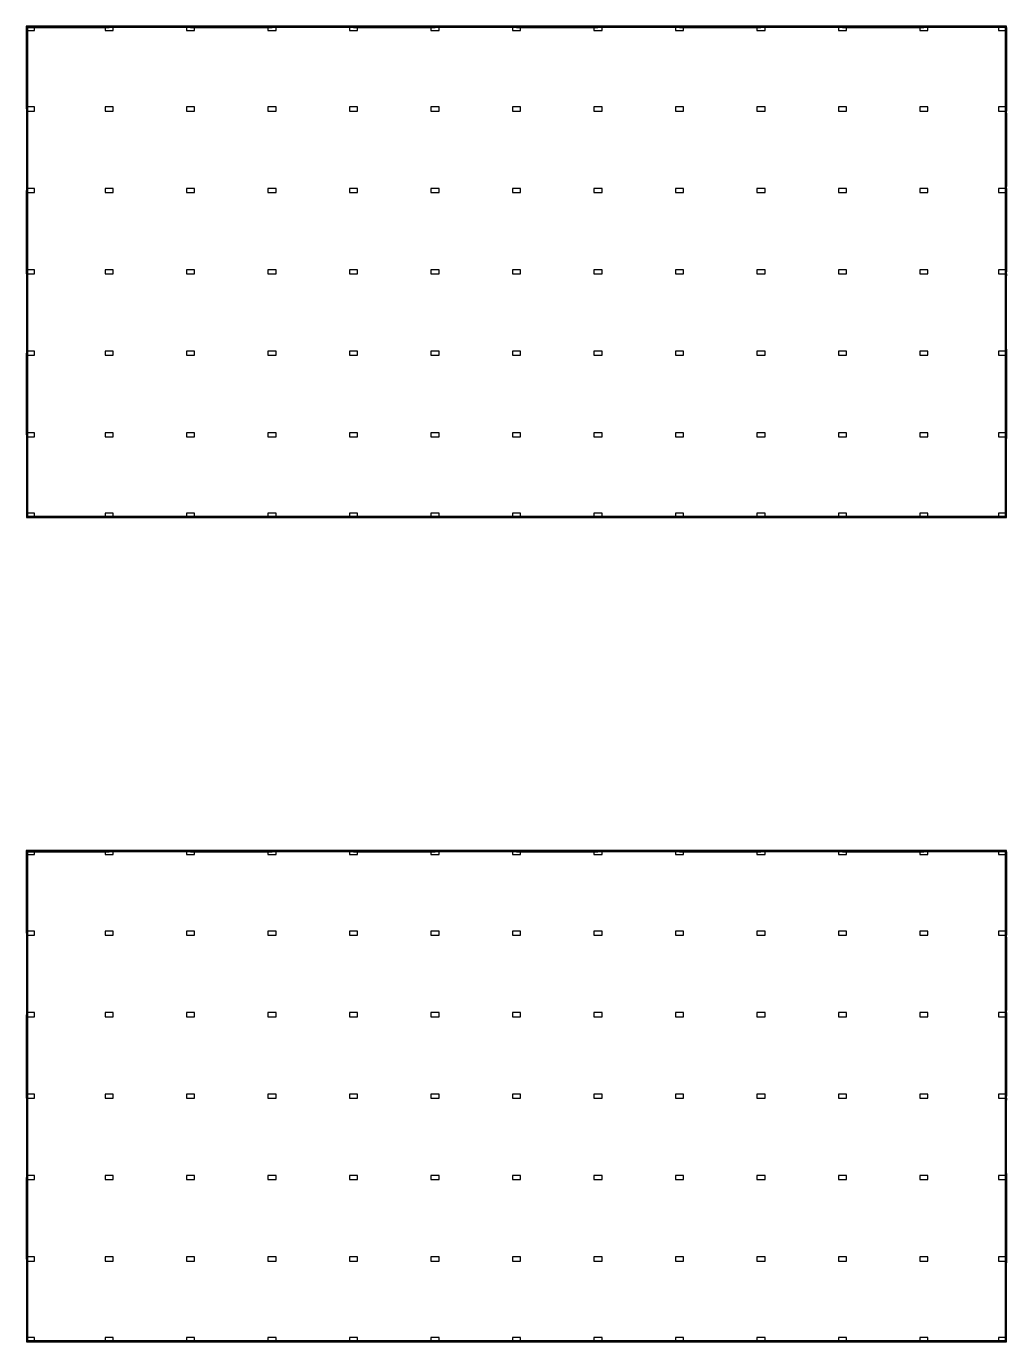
# Model space of a CAD drawing. Header units: millimetres. Extents: x 1752 to 3505, y 761 to 2021.
# Drawn here: x 1751.8 to 1872.1, y 1242.9 to 1404.4 of the extents above; entities that cross this region are included whole.
import ezdxf

# ---------------------------------------------------------------- set-up
doc = ezdxf.new("R2010")
doc.units = ezdxf.units.MM

msp = doc.modelspace()

# ---------------------------------------------------------------- linework, layer by layer
for p, q in [((1752.8, 1404.43), (1751.8, 1404.43)), ((1751.8, 1404.43), (1751.8, 1403.93)), ((1751.8, 1403.93), (1752.8, 1403.93)), ((1872.11, 1404.43), (1751.81, 1404.43)), ((1751.81, 1404.43), (1751.81, 1344.13)), ((1751.81, 1394.28), (1751.81, 1404.28)), ((1751.81, 1404.28), (1751.96, 1404.28)), ((1751.96, 1403.73), (1751.81, 1403.73)), ((1751.81, 1403.73), (1751.88, 1403.73)), ((1751.96, 1403.73), (1751.81, 1403.73)), ((1751.88, 1403.73), (1751.88, 1394.73)), ((1751.96, 1404.28), (1751.96, 1404.43)), ((1871.96, 1404.28), (1751.96, 1404.28)), ((1751.96, 1404.28), (1751.96, 1344.28)), ((1751.96, 1404.28), (1761.96, 1404.28)), ((1751.96, 1403.93), (1751.96, 1403.73)), ((1752.8, 1403.93), (1752.8, 1404.43)), ((1762.46, 1404.43), (1761.46, 1404.43)), ((1761.46, 1404.43), (1761.46, 1403.93)), ((1761.46, 1403.93), (1762.46, 1403.93)), ((1761.96, 1404.28), (1761.96, 1404.43)), ((1761.96, 1404.43), (1771.96, 1404.43)), ((1762.46, 1403.93), (1762.46, 1404.43)), ((1772.46, 1404.43), (1771.46, 1404.43)), ((1771.46, 1404.43), (1771.46, 1403.93)), ((1771.46, 1403.93), (1772.46, 1403.93)), ((1771.96, 1404.43), (1771.96, 1404.28)), ((1771.96, 1404.28), (1781.96, 1404.28)), ((1772.46, 1403.93), (1772.46, 1404.43)), ((1782.46, 1404.43), (1781.46, 1404.43)), ((1781.46, 1404.43), (1781.46, 1403.93)), ((1781.46, 1403.93), (1782.46, 1403.93)), ((1781.96, 1404.28), (1781.96, 1404.43)), ((1781.96, 1404.43), (1791.96, 1404.43)), ((1782.46, 1403.93), (1782.46, 1404.43)), ((1792.46, 1404.43), (1791.46, 1404.43)), ((1791.46, 1404.43), (1791.46, 1403.93)), ((1791.46, 1403.93), (1792.46, 1403.93)), ((1791.96, 1404.43), (1791.96, 1404.28)), ((1791.96, 1404.28), (1801.96, 1404.28)), ((1792.46, 1403.93), (1792.46, 1404.43)), ((1802.46, 1404.43), (1801.46, 1404.43)), ((1801.46, 1404.43), (1801.46, 1403.93)), ((1801.46, 1403.93), (1802.46, 1403.93)), ((1801.96, 1404.28), (1801.96, 1404.43)), ((1801.96, 1404.43), (1811.96, 1404.43)), ((1802.46, 1403.93), (1802.46, 1404.43)), ((1812.46, 1404.43), (1811.46, 1404.43)), ((1811.46, 1404.43), (1811.46, 1403.93)), ((1811.46, 1403.93), (1812.46, 1403.93)), ((1811.96, 1404.43), (1811.96, 1404.28)), ((1811.96, 1404.28), (1821.96, 1404.28)), ((1812.46, 1403.93), (1812.46, 1404.43)), ((1822.46, 1404.43), (1821.46, 1404.43)), ((1821.46, 1404.43), (1821.46, 1403.93)), ((1821.46, 1403.93), (1822.46, 1403.93)), ((1821.96, 1404.28), (1821.96, 1404.43)), ((1821.96, 1404.43), (1831.96, 1404.43)), ((1822.46, 1403.93), (1822.46, 1404.43)), ((1832.46, 1404.43), (1831.46, 1404.43)), ((1831.46, 1404.43), (1831.46, 1403.93)), ((1831.46, 1403.93), (1832.46, 1403.93)), ((1831.96, 1404.43), (1831.96, 1404.28)), ((1831.96, 1404.28), (1841.96, 1404.28)), ((1832.46, 1403.93), (1832.46, 1404.43)), ((1842.46, 1404.43), (1841.46, 1404.43)), ((1841.46, 1404.43), (1841.46, 1403.93)), ((1841.46, 1403.93), (1842.46, 1403.93)), ((1841.96, 1404.28), (1841.96, 1404.43)), ((1841.96, 1404.43), (1851.96, 1404.43)), ((1842.46, 1403.93), (1842.46, 1404.43)), ((1852.46, 1404.43), (1851.46, 1404.43)), ((1851.46, 1404.43), (1851.46, 1403.93)), ((1851.46, 1403.93), (1852.46, 1403.93)), ((1851.96, 1404.43), (1851.96, 1404.28)), ((1851.96, 1404.28), (1861.96, 1404.28)), ((1852.46, 1403.93), (1852.46, 1404.43)), ((1862.46, 1404.43), (1861.46, 1404.43)), ((1861.46, 1404.43), (1861.46, 1403.93)), ((1861.46, 1403.93), (1862.46, 1403.93)), ((1861.96, 1404.28), (1861.96, 1404.43)), ((1861.96, 1404.43), (1871.96, 1404.43)), ((1862.46, 1403.93), (1862.46, 1404.43)), ((1872.11, 1404.43), (1871.11, 1404.43)), ((1871.11, 1404.43), (1871.11, 1403.93)), ((1871.11, 1403.93), (1872.11, 1403.93)), ((1871.96, 1404.43), (1871.96, 1404.28)), ((1871.96, 1344.28), (1871.96, 1404.28)), ((1871.96, 1404.28), (1872.11, 1404.28)), ((1871.96, 1403.93), (1872.03, 1403.93)), ((1872.11, 1403.73), (1871.96, 1403.73)), ((1871.96, 1403.73), (1871.96, 1394.73)), ((1872.03, 1403.73), (1872.03, 1394.73)), ((1872.11, 1344.13), (1872.11, 1404.43)), ((1872.11, 1403.93), (1872.11, 1404.43)), ((1872.11, 1404.28), (1872.11, 1394.28)), ((1872.11, 1394.28), (1872.11, 1404.28)), ((1872.11, 1404.28), (1872.11, 1394.28)), ((1872.11, 1403.93), (1872.11, 1403.73)), ((1751.81, 1394.73), (1751.96, 1394.73)), ((1752.81, 1394.53), (1751.81, 1394.53)), ((1751.81, 1394.53), (1751.81, 1394.03)), ((1751.96, 1394.28), (1751.81, 1394.28)), ((1751.81, 1394.03), (1752.81, 1394.03)), ((1751.96, 1384.28), (1751.96, 1394.28)), ((1752.81, 1394.03), (1752.81, 1394.53)), ((1762.46, 1394.53), (1761.46, 1394.53)), ((1761.46, 1394.53), (1761.46, 1394.03)), ((1761.46, 1394.03), (1762.46, 1394.03)), ((1762.46, 1394.03), (1762.46, 1394.53)), ((1772.46, 1394.53), (1771.46, 1394.53)), ((1771.46, 1394.53), (1771.46, 1394.03)), ((1771.46, 1394.03), (1772.46, 1394.03)), ((1772.46, 1394.03), (1772.46, 1394.53)), ((1782.46, 1394.53), (1781.46, 1394.53)), ((1781.46, 1394.53), (1781.46, 1394.03)), ((1781.46, 1394.03), (1782.46, 1394.03)), ((1782.46, 1394.03), (1782.46, 1394.53)), ((1792.46, 1394.53), (1791.46, 1394.53)), ((1791.46, 1394.53), (1791.46, 1394.03)), ((1791.46, 1394.03), (1792.46, 1394.03)), ((1792.46, 1394.03), (1792.46, 1394.53)), ((1802.46, 1394.53), (1801.46, 1394.53)), ((1801.46, 1394.53), (1801.46, 1394.03)), ((1801.46, 1394.03), (1802.46, 1394.03)), ((1802.46, 1394.03), (1802.46, 1394.53)), ((1812.46, 1394.53), (1811.46, 1394.53)), ((1811.46, 1394.53), (1811.46, 1394.03)), ((1811.46, 1394.03), (1812.46, 1394.03)), ((1812.46, 1394.03), (1812.46, 1394.53)), ((1822.46, 1394.53), (1821.46, 1394.53)), ((1821.46, 1394.53), (1821.46, 1394.03)), ((1821.46, 1394.03), (1822.46, 1394.03)), ((1822.46, 1394.03), (1822.46, 1394.53)), ((1832.46, 1394.53), (1831.46, 1394.53)), ((1831.46, 1394.53), (1831.46, 1394.03)), ((1831.46, 1394.03), (1832.46, 1394.03)), ((1832.46, 1394.03), (1832.46, 1394.53)), ((1842.46, 1394.53), (1841.46, 1394.53)), ((1841.46, 1394.53), (1841.46, 1394.03)), ((1841.46, 1394.03), (1842.46, 1394.03)), ((1842.46, 1394.03), (1842.46, 1394.53)), ((1852.46, 1394.53), (1851.46, 1394.53)), ((1851.46, 1394.53), (1851.46, 1394.03)), ((1851.46, 1394.03), (1852.46, 1394.03)), ((1852.46, 1394.03), (1852.46, 1394.53)), ((1862.46, 1394.53), (1861.46, 1394.53)), ((1861.46, 1394.53), (1861.46, 1394.03)), ((1861.46, 1394.03), (1862.46, 1394.03)), ((1862.46, 1394.03), (1862.46, 1394.53)), ((1872.12, 1394.53), (1871.12, 1394.53)), ((1871.12, 1394.53), (1871.12, 1394.03)), ((1871.12, 1394.03), (1872.12, 1394.03)), ((1871.96, 1394.73), (1872.11, 1394.73)), ((1872.11, 1394.28), (1871.96, 1394.28)), ((1871.96, 1394.28), (1871.96, 1384.28)), ((1871.96, 1394.03), (1871.96, 1393.78)), ((1872.03, 1394.53), (1872.03, 1394.03)), ((1872.12, 1394.03), (1872.12, 1394.53)), ((1751.81, 1393.78), (1751.96, 1393.78)), ((1751.88, 1393.78), (1751.88, 1384.78)), ((1871.96, 1393.78), (1872.11, 1393.78)), ((1872.03, 1393.78), (1872.03, 1384.78)), ((1872.11, 1393.78), (1872.11, 1384.78)), ((1751.96, 1384.78), (1751.81, 1384.78)), ((1752.81, 1384.53), (1751.81, 1384.53)), ((1751.81, 1384.53), (1751.81, 1384.03)), ((1751.81, 1374.28), (1751.81, 1384.28)), ((1751.81, 1384.28), (1751.96, 1384.28)), ((1752.81, 1384.03), (1752.81, 1384.53)), ((1762.46, 1384.53), (1761.46, 1384.53)), ((1761.46, 1384.53), (1761.46, 1384.03)), ((1762.46, 1384.03), (1762.46, 1384.53)), ((1772.46, 1384.53), (1771.46, 1384.53)), ((1771.46, 1384.53), (1771.46, 1384.03)), ((1772.46, 1384.03), (1772.46, 1384.53)), ((1782.46, 1384.53), (1781.46, 1384.53)), ((1781.46, 1384.53), (1781.46, 1384.03)), ((1782.46, 1384.03), (1782.46, 1384.53)), ((1792.46, 1384.53), (1791.46, 1384.53)), ((1791.46, 1384.53), (1791.46, 1384.03)), ((1792.46, 1384.03), (1792.46, 1384.53)), ((1802.46, 1384.53), (1801.46, 1384.53)), ((1801.46, 1384.53), (1801.46, 1384.03)), ((1802.46, 1384.03), (1802.46, 1384.53)), ((1812.46, 1384.53), (1811.46, 1384.53)), ((1811.46, 1384.53), (1811.46, 1384.03)), ((1812.46, 1384.03), (1812.46, 1384.53)), ((1822.46, 1384.53), (1821.46, 1384.53)), ((1821.46, 1384.53), (1821.46, 1384.03)), ((1822.46, 1384.03), (1822.46, 1384.53)), ((1832.46, 1384.53), (1831.46, 1384.53)), ((1831.46, 1384.53), (1831.46, 1384.03)), ((1832.46, 1384.03), (1832.46, 1384.53)), ((1842.46, 1384.53), (1841.46, 1384.53)), ((1841.46, 1384.53), (1841.46, 1384.03)), ((1842.46, 1384.03), (1842.46, 1384.53)), ((1852.46, 1384.53), (1851.46, 1384.53)), ((1851.46, 1384.53), (1851.46, 1384.03)), ((1852.46, 1384.03), (1852.46, 1384.53)), ((1862.46, 1384.53), (1861.46, 1384.53)), ((1861.46, 1384.53), (1861.46, 1384.03)), ((1862.46, 1384.03), (1862.46, 1384.53)), ((1872.12, 1384.53), (1871.12, 1384.53)), ((1871.12, 1384.53), (1871.12, 1384.03)), ((1872.11, 1384.78), (1871.96, 1384.78)), ((1871.96, 1384.78), (1871.96, 1384.53)), ((1871.96, 1384.28), (1872.11, 1384.28)), ((1872.03, 1384.53), (1872.03, 1384.03)), ((1872.11, 1384.28), (1872.11, 1374.28)), ((1872.12, 1384.03), (1872.12, 1384.53)), ((1751.81, 1384.03), (1752.81, 1384.03)), ((1751.81, 1383.78), (1751.96, 1383.78)), ((1751.88, 1383.78), (1751.88, 1374.78)), ((1761.46, 1384.03), (1762.46, 1384.03)), ((1771.46, 1384.03), (1772.46, 1384.03)), ((1781.46, 1384.03), (1782.46, 1384.03)), ((1791.46, 1384.03), (1792.46, 1384.03)), ((1801.46, 1384.03), (1802.46, 1384.03)), ((1811.46, 1384.03), (1812.46, 1384.03)), ((1821.46, 1384.03), (1822.46, 1384.03)), ((1831.46, 1384.03), (1832.46, 1384.03)), ((1841.46, 1384.03), (1842.46, 1384.03)), ((1851.46, 1384.03), (1852.46, 1384.03)), ((1861.46, 1384.03), (1862.46, 1384.03)), ((1871.12, 1384.03), (1872.12, 1384.03)), ((1871.96, 1384.03), (1871.96, 1383.78)), ((1871.96, 1383.78), (1872.11, 1383.78)), ((1872.03, 1383.78), (1872.03, 1374.78)), ((1872.11, 1383.78), (1872.11, 1374.78)), ((1752.8, 1374.53), (1751.8, 1374.53)), ((1751.8, 1374.53), (1751.8, 1374.03)), ((1751.96, 1374.78), (1751.81, 1374.78)), ((1752.8, 1374.03), (1752.8, 1374.53)), ((1762.46, 1374.53), (1761.46, 1374.53)), ((1761.46, 1374.53), (1761.46, 1374.03)), ((1762.46, 1374.03), (1762.46, 1374.53)), ((1772.46, 1374.53), (1771.46, 1374.53)), ((1771.46, 1374.53), (1771.46, 1374.03)), ((1772.46, 1374.03), (1772.46, 1374.53)), ((1782.46, 1374.53), (1781.46, 1374.53)), ((1781.46, 1374.53), (1781.46, 1374.03)), ((1782.46, 1374.03), (1782.46, 1374.53)), ((1792.46, 1374.53), (1791.46, 1374.53)), ((1791.46, 1374.53), (1791.46, 1374.03)), ((1792.46, 1374.03), (1792.46, 1374.53)), ((1802.46, 1374.53), (1801.46, 1374.53)), ((1801.46, 1374.53), (1801.46, 1374.03)), ((1802.46, 1374.03), (1802.46, 1374.53)), ((1812.46, 1374.53), (1811.46, 1374.53)), ((1811.46, 1374.53), (1811.46, 1374.03)), ((1812.46, 1374.03), (1812.46, 1374.53)), ((1822.46, 1374.53), (1821.46, 1374.53)), ((1821.46, 1374.53), (1821.46, 1374.03)), ((1822.46, 1374.03), (1822.46, 1374.53)), ((1832.46, 1374.53), (1831.46, 1374.53)), ((1831.46, 1374.53), (1831.46, 1374.03)), ((1832.46, 1374.03), (1832.46, 1374.53)), ((1842.46, 1374.53), (1841.46, 1374.53)), ((1841.46, 1374.53), (1841.46, 1374.03)), ((1842.46, 1374.03), (1842.46, 1374.53)), ((1852.46, 1374.53), (1851.46, 1374.53)), ((1851.46, 1374.53), (1851.46, 1374.03)), ((1852.46, 1374.03), (1852.46, 1374.53)), ((1862.46, 1374.53), (1861.46, 1374.53)), ((1861.46, 1374.53), (1861.46, 1374.03)), ((1862.46, 1374.03), (1862.46, 1374.53)), ((1872.11, 1374.53), (1871.11, 1374.53)), ((1871.11, 1374.53), (1871.11, 1374.03)), ((1872.11, 1374.78), (1871.96, 1374.78)), ((1871.96, 1374.78), (1871.96, 1374.53)), ((1872.03, 1374.53), (1872.03, 1374.03)), ((1872.11, 1374.03), (1872.11, 1374.53)), ((1751.8, 1374.03), (1752.8, 1374.03)), ((1751.96, 1374.28), (1751.81, 1374.28)), ((1751.96, 1373.78), (1751.81, 1373.78)), ((1751.88, 1373.78), (1751.88, 1364.78)), ((1751.96, 1364.28), (1751.96, 1374.28)), ((1761.46, 1374.03), (1762.46, 1374.03)), ((1771.46, 1374.03), (1772.46, 1374.03)), ((1781.46, 1374.03), (1782.46, 1374.03)), ((1791.46, 1374.03), (1792.46, 1374.03)), ((1801.46, 1374.03), (1802.46, 1374.03)), ((1811.46, 1374.03), (1812.46, 1374.03)), ((1821.46, 1374.03), (1822.46, 1374.03)), ((1831.46, 1374.03), (1832.46, 1374.03)), ((1841.46, 1374.03), (1842.46, 1374.03)), ((1851.46, 1374.03), (1852.46, 1374.03)), ((1861.46, 1374.03), (1862.46, 1374.03)), ((1871.11, 1374.03), (1872.11, 1374.03)), ((1872.11, 1374.28), (1871.96, 1374.28)), ((1871.96, 1374.28), (1871.96, 1364.28)), ((1872.11, 1373.78), (1871.96, 1373.78)), ((1871.96, 1373.78), (1871.96, 1364.78)), ((1872.03, 1373.78), (1872.03, 1364.78)), ((1872.11, 1374.03), (1872.11, 1373.78)), ((1751.81, 1364.78), (1751.96, 1364.78)), ((1871.96, 1364.78), (1872.11, 1364.78)), ((1872.11, 1364.78), (1872.11, 1364.53)), ((1752.81, 1364.53), (1751.81, 1364.53)), ((1751.81, 1364.53), (1751.81, 1364.03)), ((1751.81, 1354.28), (1751.81, 1364.28)), ((1751.81, 1364.28), (1751.96, 1364.28)), ((1751.81, 1364.03), (1752.81, 1364.03)), ((1751.81, 1363.78), (1751.96, 1363.78)), ((1751.88, 1363.78), (1751.88, 1354.78)), ((1752.81, 1364.03), (1752.81, 1364.53)), ((1762.46, 1364.53), (1761.46, 1364.53)), ((1761.46, 1364.53), (1761.46, 1364.03)), ((1761.46, 1364.03), (1762.46, 1364.03)), ((1762.46, 1364.03), (1762.46, 1364.53)), ((1772.46, 1364.53), (1771.46, 1364.53)), ((1771.46, 1364.53), (1771.46, 1364.03)), ((1771.46, 1364.03), (1772.46, 1364.03)), ((1772.46, 1364.03), (1772.46, 1364.53)), ((1782.46, 1364.53), (1781.46, 1364.53)), ((1781.46, 1364.53), (1781.46, 1364.03)), ((1781.46, 1364.03), (1782.46, 1364.03)), ((1782.46, 1364.03), (1782.46, 1364.53)), ((1792.46, 1364.53), (1791.46, 1364.53)), ((1791.46, 1364.53), (1791.46, 1364.03)), ((1791.46, 1364.03), (1792.46, 1364.03)), ((1792.46, 1364.03), (1792.46, 1364.53)), ((1802.46, 1364.53), (1801.46, 1364.53)), ((1801.46, 1364.53), (1801.46, 1364.03)), ((1801.46, 1364.03), (1802.46, 1364.03)), ((1802.46, 1364.03), (1802.46, 1364.53)), ((1812.46, 1364.53), (1811.46, 1364.53)), ((1811.46, 1364.53), (1811.46, 1364.03)), ((1811.46, 1364.03), (1812.46, 1364.03)), ((1812.46, 1364.03), (1812.46, 1364.53)), ((1822.46, 1364.53), (1821.46, 1364.53)), ((1821.46, 1364.53), (1821.46, 1364.03)), ((1821.46, 1364.03), (1822.46, 1364.03)), ((1822.46, 1364.03), (1822.46, 1364.53)), ((1832.46, 1364.53), (1831.46, 1364.53)), ((1831.46, 1364.53), (1831.46, 1364.03)), ((1831.46, 1364.03), (1832.46, 1364.03)), ((1832.46, 1364.03), (1832.46, 1364.53)), ((1842.46, 1364.53), (1841.46, 1364.53)), ((1841.46, 1364.53), (1841.46, 1364.03)), ((1841.46, 1364.03), (1842.46, 1364.03)), ((1842.46, 1364.03), (1842.46, 1364.53)), ((1852.46, 1364.53), (1851.46, 1364.53)), ((1851.46, 1364.53), (1851.46, 1364.03)), ((1851.46, 1364.03), (1852.46, 1364.03)), ((1852.46, 1364.03), (1852.46, 1364.53)), ((1862.46, 1364.53), (1861.46, 1364.53)), ((1861.46, 1364.53), (1861.46, 1364.03)), ((1861.46, 1364.03), (1862.46, 1364.03)), ((1862.46, 1364.03), (1862.46, 1364.53)), ((1872.12, 1364.53), (1871.12, 1364.53)), ((1871.12, 1364.53), (1871.12, 1364.03)), ((1871.12, 1364.03), (1872.12, 1364.03)), ((1871.96, 1364.28), (1872.11, 1364.28)), ((1871.96, 1364.03), (1871.96, 1363.78)), ((1871.96, 1363.78), (1872.11, 1363.78)), ((1872.03, 1364.53), (1872.03, 1364.03)), ((1872.03, 1363.78), (1872.03, 1354.78)), ((1872.11, 1364.53), (1872.11, 1364.53)), ((1872.11, 1364.28), (1872.11, 1354.28)), ((1872.11, 1363.78), (1872.11, 1354.78)), ((1872.12, 1364.03), (1872.12, 1364.53)), ((1751.96, 1354.78), (1751.81, 1354.78)), ((1752.81, 1354.53), (1751.81, 1354.53)), ((1751.81, 1354.53), (1751.81, 1354.03)), ((1751.96, 1354.28), (1751.81, 1354.28)), ((1751.81, 1354.03), (1752.81, 1354.03)), ((1751.96, 1353.83), (1751.81, 1353.83)), ((1751.88, 1353.83), (1751.88, 1344.83)), ((1751.96, 1344.28), (1751.96, 1354.28)), ((1752.81, 1354.03), (1752.81, 1354.53)), ((1762.46, 1354.53), (1761.46, 1354.53)), ((1761.46, 1354.53), (1761.46, 1354.03)), ((1761.46, 1354.03), (1762.46, 1354.03)), ((1762.46, 1354.03), (1762.46, 1354.53)), ((1772.46, 1354.53), (1771.46, 1354.53)), ((1771.46, 1354.53), (1771.46, 1354.03)), ((1771.46, 1354.03), (1772.46, 1354.03)), ((1772.46, 1354.03), (1772.46, 1354.53)), ((1782.46, 1354.53), (1781.46, 1354.53)), ((1781.46, 1354.53), (1781.46, 1354.03)), ((1781.46, 1354.03), (1782.46, 1354.03)), ((1782.46, 1354.03), (1782.46, 1354.53)), ((1792.46, 1354.53), (1791.46, 1354.53)), ((1791.46, 1354.53), (1791.46, 1354.03)), ((1791.46, 1354.03), (1792.46, 1354.03)), ((1792.46, 1354.03), (1792.46, 1354.53)), ((1802.46, 1354.53), (1801.46, 1354.53)), ((1801.46, 1354.53), (1801.46, 1354.03)), ((1801.46, 1354.03), (1802.46, 1354.03)), ((1802.46, 1354.03), (1802.46, 1354.53)), ((1812.46, 1354.53), (1811.46, 1354.53)), ((1811.46, 1354.53), (1811.46, 1354.03)), ((1811.46, 1354.03), (1812.46, 1354.03)), ((1812.46, 1354.03), (1812.46, 1354.53)), ((1822.46, 1354.53), (1821.46, 1354.53)), ((1821.46, 1354.53), (1821.46, 1354.03)), ((1821.46, 1354.03), (1822.46, 1354.03)), ((1822.46, 1354.03), (1822.46, 1354.53)), ((1832.46, 1354.53), (1831.46, 1354.53)), ((1831.46, 1354.53), (1831.46, 1354.03)), ((1831.46, 1354.03), (1832.46, 1354.03)), ((1832.46, 1354.03), (1832.46, 1354.53)), ((1842.46, 1354.53), (1841.46, 1354.53)), ((1841.46, 1354.53), (1841.46, 1354.03)), ((1841.46, 1354.03), (1842.46, 1354.03)), ((1842.46, 1354.03), (1842.46, 1354.53)), ((1852.46, 1354.53), (1851.46, 1354.53)), ((1851.46, 1354.53), (1851.46, 1354.03)), ((1851.46, 1354.03), (1852.46, 1354.03)), ((1852.46, 1354.03), (1852.46, 1354.53)), ((1862.46, 1354.53), (1861.46, 1354.53)), ((1861.46, 1354.53), (1861.46, 1354.03)), ((1861.46, 1354.03), (1862.46, 1354.03)), ((1862.46, 1354.03), (1862.46, 1354.53)), ((1872.12, 1354.53), (1871.12, 1354.53)), ((1871.12, 1354.53), (1871.12, 1354.03)), ((1871.12, 1354.03), (1872.12, 1354.03)), ((1872.11, 1354.78), (1871.96, 1354.78)), ((1871.96, 1354.78), (1871.96, 1354.53)), ((1872.11, 1354.28), (1871.96, 1354.28)), ((1871.96, 1354.28), (1871.96, 1344.28)), ((1872.11, 1353.83), (1871.96, 1353.83)), ((1871.96, 1353.83), (1871.96, 1344.83)), ((1872.03, 1354.53), (1872.03, 1354.03)), ((1872.03, 1353.83), (1872.03, 1344.83)), ((1872.11, 1354.03), (1872.11, 1353.83)), ((1872.11, 1344.73), (1872.11, 1353.78)), ((1872.12, 1354.03), (1872.12, 1354.53)), ((1751.81, 1344.83), (1751.96, 1344.83)), ((1752.81, 1344.63), (1751.81, 1344.63)), ((1751.81, 1344.63), (1751.81, 1344.13)), ((1751.96, 1344.28), (1751.81, 1344.28)), ((1751.81, 1344.13), (1872.11, 1344.13)), ((1751.81, 1344.13), (1752.81, 1344.13)), ((1751.96, 1344.28), (1871.96, 1344.28)), ((1751.96, 1344.28), (1761.96, 1344.28)), ((1751.96, 1344.28), (1751.96, 1344.13)), ((1751.96, 1344.13), (1751.96, 1344.28)), ((1752.81, 1344.13), (1752.81, 1344.63)), ((1762.46, 1344.63), (1761.46, 1344.63)), ((1761.46, 1344.63), (1761.46, 1344.13)), ((1761.46, 1344.13), (1762.46, 1344.13)), ((1761.96, 1344.28), (1761.96, 1344.28)), ((1761.96, 1344.28), (1761.96, 1344.13)), ((1761.96, 1344.13), (1771.96, 1344.13)), ((1762.46, 1344.13), (1762.46, 1344.63)), ((1772.46, 1344.63), (1771.46, 1344.63)), ((1771.46, 1344.63), (1771.46, 1344.13)), ((1771.46, 1344.13), (1772.46, 1344.13)), ((1771.96, 1344.13), (1771.96, 1344.28)), ((1771.96, 1344.28), (1781.96, 1344.28)), ((1772.46, 1344.13), (1772.46, 1344.63)), ((1782.46, 1344.63), (1781.46, 1344.63)), ((1781.46, 1344.63), (1781.46, 1344.13)), ((1781.46, 1344.13), (1782.46, 1344.13)), ((1781.96, 1344.28), (1781.96, 1344.13)), ((1781.96, 1344.13), (1791.96, 1344.13)), ((1782.46, 1344.13), (1782.46, 1344.63)), ((1792.46, 1344.63), (1791.46, 1344.63)), ((1791.46, 1344.63), (1791.46, 1344.13)), ((1791.46, 1344.13), (1792.46, 1344.13)), ((1791.96, 1344.13), (1791.96, 1344.28)), ((1791.96, 1344.28), (1801.96, 1344.28)), ((1792.46, 1344.13), (1792.46, 1344.63)), ((1802.46, 1344.63), (1801.46, 1344.63)), ((1801.46, 1344.63), (1801.46, 1344.13)), ((1801.46, 1344.13), (1802.46, 1344.13)), ((1801.96, 1344.28), (1801.96, 1344.13)), ((1801.96, 1344.13), (1811.96, 1344.13)), ((1802.46, 1344.13), (1802.46, 1344.63)), ((1812.46, 1344.63), (1811.46, 1344.63)), ((1811.46, 1344.63), (1811.46, 1344.13)), ((1811.46, 1344.13), (1812.46, 1344.13)), ((1811.96, 1344.13), (1811.96, 1344.28)), ((1811.96, 1344.28), (1821.96, 1344.28)), ((1812.46, 1344.13), (1812.46, 1344.63)), ((1822.46, 1344.63), (1821.46, 1344.63)), ((1821.46, 1344.63), (1821.46, 1344.13)), ((1821.46, 1344.13), (1822.46, 1344.13)), ((1821.96, 1344.28), (1821.96, 1344.13)), ((1821.96, 1344.13), (1831.96, 1344.13)), ((1822.46, 1344.13), (1822.46, 1344.63)), ((1832.46, 1344.63), (1831.46, 1344.63)), ((1831.46, 1344.63), (1831.46, 1344.13)), ((1831.46, 1344.13), (1832.46, 1344.13)), ((1831.96, 1344.13), (1831.96, 1344.28)), ((1831.96, 1344.28), (1841.96, 1344.28)), ((1832.46, 1344.13), (1832.46, 1344.63)), ((1842.46, 1344.63), (1841.46, 1344.63)), ((1841.46, 1344.63), (1841.46, 1344.13)), ((1841.46, 1344.13), (1842.46, 1344.13)), ((1841.96, 1344.28), (1841.96, 1344.13)), ((1841.96, 1344.13), (1851.96, 1344.13)), ((1842.46, 1344.13), (1842.46, 1344.63)), ((1852.46, 1344.63), (1851.46, 1344.63)), ((1851.46, 1344.63), (1851.46, 1344.13)), ((1851.46, 1344.13), (1852.46, 1344.13)), ((1851.96, 1344.13), (1851.96, 1344.28)), ((1851.96, 1344.28), (1861.96, 1344.28)), ((1852.46, 1344.13), (1852.46, 1344.63)), ((1862.46, 1344.63), (1861.46, 1344.63)), ((1861.46, 1344.63), (1861.46, 1344.13)), ((1861.46, 1344.13), (1862.46, 1344.13)), ((1861.96, 1344.28), (1861.96, 1344.13)), ((1861.96, 1344.13), (1871.96, 1344.13)), ((1862.46, 1344.13), (1862.46, 1344.63)), ((1872.11, 1344.63), (1871.11, 1344.63)), ((1871.11, 1344.63), (1871.11, 1344.13)), ((1871.11, 1344.13), (1872.11, 1344.13)), ((1871.96, 1344.83), (1872.11, 1344.83)), ((1871.96, 1344.63), (1871.96, 1344.73)), ((1872.03, 1344.63), (1871.96, 1344.63)), ((1871.96, 1344.13), (1871.96, 1344.28)), ((1871.96, 1344.28), (1872.11, 1344.28)), ((1872.11, 1344.13), (1872.11, 1344.63)), ((1752.8, 1303.22), (1751.8, 1303.22)), ((1751.8, 1303.22), (1751.8, 1302.72)), ((1751.8, 1302.72), (1752.8, 1302.72)), ((1872.11, 1303.22), (1751.81, 1303.22)), ((1751.81, 1303.22), (1751.81, 1242.92)), ((1751.81, 1293.07), (1751.81, 1303.07)), ((1751.81, 1303.07), (1751.96, 1303.07)), ((1751.96, 1302.52), (1751.81, 1302.52)), ((1751.81, 1302.52), (1751.88, 1302.52)), ((1751.96, 1302.52), (1751.81, 1302.52)), ((1751.88, 1302.52), (1751.88, 1293.52)), ((1751.96, 1303.07), (1751.96, 1303.22)), ((1871.96, 1303.07), (1751.96, 1303.07)), ((1751.96, 1303.07), (1751.96, 1243.07)), ((1751.96, 1303.07), (1761.96, 1303.07)), ((1751.96, 1302.72), (1751.96, 1302.52)), ((1752.8, 1302.72), (1752.8, 1303.22)), ((1762.46, 1303.22), (1761.46, 1303.22)), ((1761.46, 1303.22), (1761.46, 1302.72)), ((1761.46, 1302.72), (1762.46, 1302.72)), ((1761.96, 1303.07), (1761.96, 1303.22)), ((1761.96, 1303.22), (1771.96, 1303.22)), ((1762.46, 1302.72), (1762.46, 1303.22)), ((1772.46, 1303.22), (1771.46, 1303.22)), ((1771.46, 1303.22), (1771.46, 1302.72)), ((1771.46, 1302.72), (1772.46, 1302.72)), ((1771.96, 1303.22), (1771.96, 1303.07)), ((1771.96, 1303.07), (1781.96, 1303.07)), ((1772.46, 1302.72), (1772.46, 1303.22)), ((1782.46, 1303.22), (1781.46, 1303.22)), ((1781.46, 1303.22), (1781.46, 1302.72)), ((1781.46, 1302.72), (1782.46, 1302.72)), ((1781.96, 1303.07), (1781.96, 1303.22)), ((1781.96, 1303.22), (1791.96, 1303.22)), ((1782.46, 1302.72), (1782.46, 1303.22)), ((1792.46, 1303.22), (1791.46, 1303.22)), ((1791.46, 1303.22), (1791.46, 1302.72)), ((1791.46, 1302.72), (1792.46, 1302.72)), ((1791.96, 1303.22), (1791.96, 1303.07)), ((1791.96, 1303.07), (1801.96, 1303.07)), ((1792.46, 1302.72), (1792.46, 1303.22)), ((1802.46, 1303.22), (1801.46, 1303.22)), ((1801.46, 1303.22), (1801.46, 1302.72)), ((1801.46, 1302.72), (1802.46, 1302.72)), ((1801.96, 1303.07), (1801.96, 1303.22)), ((1801.96, 1303.22), (1811.96, 1303.22)), ((1802.46, 1302.72), (1802.46, 1303.22)), ((1812.46, 1303.22), (1811.46, 1303.22)), ((1811.46, 1303.22), (1811.46, 1302.72)), ((1811.46, 1302.72), (1812.46, 1302.72)), ((1811.96, 1303.22), (1811.96, 1303.07)), ((1811.96, 1303.07), (1821.96, 1303.07)), ((1812.46, 1302.72), (1812.46, 1303.22)), ((1822.46, 1303.22), (1821.46, 1303.22)), ((1821.46, 1303.22), (1821.46, 1302.72)), ((1821.46, 1302.72), (1822.46, 1302.72)), ((1821.96, 1303.07), (1821.96, 1303.22)), ((1821.96, 1303.22), (1831.96, 1303.22)), ((1822.46, 1302.72), (1822.46, 1303.22)), ((1832.46, 1303.22), (1831.46, 1303.22)), ((1831.46, 1303.22), (1831.46, 1302.72)), ((1831.46, 1302.72), (1832.46, 1302.72)), ((1831.96, 1303.22), (1831.96, 1303.07)), ((1831.96, 1303.07), (1841.96, 1303.07)), ((1832.46, 1302.72), (1832.46, 1303.22)), ((1842.46, 1303.22), (1841.46, 1303.22)), ((1841.46, 1303.22), (1841.46, 1302.72)), ((1841.46, 1302.72), (1842.46, 1302.72)), ((1841.96, 1303.07), (1841.96, 1303.22)), ((1841.96, 1303.22), (1851.96, 1303.22)), ((1842.46, 1302.72), (1842.46, 1303.22)), ((1852.46, 1303.22), (1851.46, 1303.22)), ((1851.46, 1303.22), (1851.46, 1302.72)), ((1851.46, 1302.72), (1852.46, 1302.72)), ((1851.96, 1303.22), (1851.96, 1303.07)), ((1851.96, 1303.07), (1861.96, 1303.07)), ((1852.46, 1302.72), (1852.46, 1303.22)), ((1862.46, 1303.22), (1861.46, 1303.22)), ((1861.46, 1303.22), (1861.46, 1302.72)), ((1861.46, 1302.72), (1862.46, 1302.72)), ((1861.96, 1303.07), (1861.96, 1303.22)), ((1861.96, 1303.22), (1871.96, 1303.22)), ((1862.46, 1302.72), (1862.46, 1303.22)), ((1872.11, 1303.22), (1871.11, 1303.22)), ((1871.11, 1303.22), (1871.11, 1302.72)), ((1871.11, 1302.72), (1872.11, 1302.72)), ((1871.96, 1303.22), (1871.96, 1303.07)), ((1871.96, 1243.07), (1871.96, 1303.07)), ((1871.96, 1303.07), (1872.11, 1303.07)), ((1871.96, 1302.72), (1872.03, 1302.72)), ((1872.11, 1302.52), (1871.96, 1302.52)), ((1871.96, 1302.52), (1871.96, 1293.52)), ((1872.03, 1302.52), (1872.03, 1293.52)), ((1872.11, 1242.92), (1872.11, 1303.22)), ((1872.11, 1302.72), (1872.11, 1303.22)), ((1872.11, 1303.07), (1872.11, 1293.07)), ((1872.11, 1293.07), (1872.11, 1303.07)), ((1872.11, 1303.07), (1872.11, 1293.07)), ((1872.11, 1302.72), (1872.11, 1302.52)), ((1751.81, 1293.52), (1751.96, 1293.52)), ((1752.81, 1293.32), (1751.81, 1293.32)), ((1751.81, 1293.32), (1751.81, 1292.82)), ((1751.96, 1293.07), (1751.81, 1293.07)), ((1751.81, 1292.82), (1752.81, 1292.82)), ((1751.81, 1292.57), (1751.96, 1292.57)), ((1751.88, 1292.57), (1751.88, 1283.57)), ((1751.96, 1283.07), (1751.96, 1293.07)), ((1752.81, 1292.82), (1752.81, 1293.32)), ((1762.46, 1293.32), (1761.46, 1293.32)), ((1761.46, 1293.32), (1761.46, 1292.82)), ((1761.46, 1292.82), (1762.46, 1292.82)), ((1762.46, 1292.82), (1762.46, 1293.32)), ((1772.46, 1293.32), (1771.46, 1293.32)), ((1771.46, 1293.32), (1771.46, 1292.82)), ((1771.46, 1292.82), (1772.46, 1292.82)), ((1772.46, 1292.82), (1772.46, 1293.32)), ((1782.46, 1293.32), (1781.46, 1293.32)), ((1781.46, 1293.32), (1781.46, 1292.82)), ((1781.46, 1292.82), (1782.46, 1292.82)), ((1782.46, 1292.82), (1782.46, 1293.32)), ((1792.46, 1293.32), (1791.46, 1293.32)), ((1791.46, 1293.32), (1791.46, 1292.82)), ((1791.46, 1292.82), (1792.46, 1292.82)), ((1792.46, 1292.82), (1792.46, 1293.32)), ((1802.46, 1293.32), (1801.46, 1293.32)), ((1801.46, 1293.32), (1801.46, 1292.82)), ((1801.46, 1292.82), (1802.46, 1292.82)), ((1802.46, 1292.82), (1802.46, 1293.32)), ((1812.46, 1293.32), (1811.46, 1293.32)), ((1811.46, 1293.32), (1811.46, 1292.82)), ((1811.46, 1292.82), (1812.46, 1292.82)), ((1812.46, 1292.82), (1812.46, 1293.32)), ((1822.46, 1293.32), (1821.46, 1293.32)), ((1821.46, 1293.32), (1821.46, 1292.82)), ((1821.46, 1292.82), (1822.46, 1292.82)), ((1822.46, 1292.82), (1822.46, 1293.32)), ((1832.46, 1293.32), (1831.46, 1293.32)), ((1831.46, 1293.32), (1831.46, 1292.82)), ((1831.46, 1292.82), (1832.46, 1292.82)), ((1832.46, 1292.82), (1832.46, 1293.32)), ((1842.46, 1293.32), (1841.46, 1293.32)), ((1841.46, 1293.32), (1841.46, 1292.82)), ((1841.46, 1292.82), (1842.46, 1292.82)), ((1842.46, 1292.82), (1842.46, 1293.32)), ((1852.46, 1293.32), (1851.46, 1293.32)), ((1851.46, 1293.32), (1851.46, 1292.82)), ((1851.46, 1292.82), (1852.46, 1292.82)), ((1852.46, 1292.82), (1852.46, 1293.32)), ((1862.46, 1293.32), (1861.46, 1293.32)), ((1861.46, 1293.32), (1861.46, 1292.82)), ((1861.46, 1292.82), (1862.46, 1292.82)), ((1862.46, 1292.82), (1862.46, 1293.32)), ((1872.12, 1293.32), (1871.12, 1293.32)), ((1871.12, 1293.32), (1871.12, 1292.82)), ((1871.12, 1292.82), (1872.12, 1292.82)), ((1871.96, 1293.52), (1872.11, 1293.52)), ((1872.11, 1293.07), (1871.96, 1293.07)), ((1871.96, 1293.07), (1871.96, 1283.07)), ((1871.96, 1292.82), (1871.96, 1292.57)), ((1871.96, 1292.57), (1872.11, 1292.57)), ((1872.03, 1293.32), (1872.03, 1292.82)), ((1872.03, 1292.57), (1872.03, 1283.57)), ((1872.11, 1292.57), (1872.11, 1283.57)), ((1872.12, 1292.82), (1872.12, 1293.32)), ((1751.96, 1283.57), (1751.81, 1283.57)), ((1752.81, 1283.32), (1751.81, 1283.32)), ((1751.81, 1283.32), (1751.81, 1282.82)), ((1751.81, 1273.07), (1751.81, 1283.07)), ((1751.81, 1283.07), (1751.96, 1283.07)), ((1751.81, 1282.82), (1752.81, 1282.82)), ((1751.81, 1282.57), (1751.96, 1282.57)), ((1751.88, 1282.57), (1751.88, 1273.57)), ((1752.81, 1282.82), (1752.81, 1283.32)), ((1762.46, 1283.32), (1761.46, 1283.32)), ((1761.46, 1283.32), (1761.46, 1282.82)), ((1761.46, 1282.82), (1762.46, 1282.82)), ((1762.46, 1282.82), (1762.46, 1283.32)), ((1772.46, 1283.32), (1771.46, 1283.32)), ((1771.46, 1283.32), (1771.46, 1282.82)), ((1771.46, 1282.82), (1772.46, 1282.82)), ((1772.46, 1282.82), (1772.46, 1283.32)), ((1782.46, 1283.32), (1781.46, 1283.32)), ((1781.46, 1283.32), (1781.46, 1282.82)), ((1781.46, 1282.82), (1782.46, 1282.82)), ((1782.46, 1282.82), (1782.46, 1283.32)), ((1792.46, 1283.32), (1791.46, 1283.32)), ((1791.46, 1283.32), (1791.46, 1282.82)), ((1791.46, 1282.82), (1792.46, 1282.82)), ((1792.46, 1282.82), (1792.46, 1283.32)), ((1802.46, 1283.32), (1801.46, 1283.32)), ((1801.46, 1283.32), (1801.46, 1282.82)), ((1801.46, 1282.82), (1802.46, 1282.82)), ((1802.46, 1282.82), (1802.46, 1283.32)), ((1812.46, 1283.32), (1811.46, 1283.32)), ((1811.46, 1283.32), (1811.46, 1282.82)), ((1811.46, 1282.82), (1812.46, 1282.82)), ((1812.46, 1282.82), (1812.46, 1283.32)), ((1822.46, 1283.32), (1821.46, 1283.32)), ((1821.46, 1283.32), (1821.46, 1282.82)), ((1821.46, 1282.82), (1822.46, 1282.82)), ((1822.46, 1282.82), (1822.46, 1283.32)), ((1832.46, 1283.32), (1831.46, 1283.32)), ((1831.46, 1283.32), (1831.46, 1282.82)), ((1831.46, 1282.82), (1832.46, 1282.82)), ((1832.46, 1282.82), (1832.46, 1283.32)), ((1842.46, 1283.32), (1841.46, 1283.32)), ((1841.46, 1283.32), (1841.46, 1282.82)), ((1841.46, 1282.82), (1842.46, 1282.82)), ((1842.46, 1282.82), (1842.46, 1283.32)), ((1852.46, 1283.32), (1851.46, 1283.32)), ((1851.46, 1283.32), (1851.46, 1282.82)), ((1851.46, 1282.82), (1852.46, 1282.82)), ((1852.46, 1282.82), (1852.46, 1283.32)), ((1862.46, 1283.32), (1861.46, 1283.32)), ((1861.46, 1283.32), (1861.46, 1282.82)), ((1861.46, 1282.82), (1862.46, 1282.82)), ((1862.46, 1282.82), (1862.46, 1283.32)), ((1872.12, 1283.32), (1871.12, 1283.32)), ((1871.12, 1283.32), (1871.12, 1282.82)), ((1871.12, 1282.82), (1872.12, 1282.82)), ((1872.11, 1283.57), (1871.96, 1283.57)), ((1871.96, 1283.57), (1871.96, 1283.32)), ((1871.96, 1283.07), (1872.11, 1283.07)), ((1871.96, 1282.82), (1871.96, 1282.57)), ((1871.96, 1282.57), (1872.11, 1282.57)), ((1872.03, 1283.32), (1872.03, 1282.82)), ((1872.03, 1282.57), (1872.03, 1273.57)), ((1872.11, 1283.07), (1872.11, 1273.07)), ((1872.11, 1282.57), (1872.11, 1273.57)), ((1872.12, 1282.82), (1872.12, 1283.32)), ((1752.8, 1273.32), (1751.8, 1273.32)), ((1751.8, 1273.32), (1751.8, 1272.82)), ((1751.8, 1272.82), (1752.8, 1272.82)), ((1751.96, 1273.57), (1751.81, 1273.57)), ((1751.96, 1273.07), (1751.81, 1273.07)), ((1751.96, 1263.07), (1751.96, 1273.07)), ((1752.8, 1272.82), (1752.8, 1273.32)), ((1762.46, 1273.32), (1761.46, 1273.32)), ((1761.46, 1273.32), (1761.46, 1272.82)), ((1761.46, 1272.82), (1762.46, 1272.82)), ((1762.46, 1272.82), (1762.46, 1273.32)), ((1772.46, 1273.32), (1771.46, 1273.32)), ((1771.46, 1273.32), (1771.46, 1272.82)), ((1771.46, 1272.82), (1772.46, 1272.82)), ((1772.46, 1272.82), (1772.46, 1273.32)), ((1782.46, 1273.32), (1781.46, 1273.32)), ((1781.46, 1273.32), (1781.46, 1272.82)), ((1781.46, 1272.82), (1782.46, 1272.82)), ((1782.46, 1272.82), (1782.46, 1273.32)), ((1792.46, 1273.32), (1791.46, 1273.32)), ((1791.46, 1273.32), (1791.46, 1272.82)), ((1791.46, 1272.82), (1792.46, 1272.82)), ((1792.46, 1272.82), (1792.46, 1273.32)), ((1802.46, 1273.32), (1801.46, 1273.32)), ((1801.46, 1273.32), (1801.46, 1272.82)), ((1801.46, 1272.82), (1802.46, 1272.82)), ((1802.46, 1272.82), (1802.46, 1273.32)), ((1812.46, 1273.32), (1811.46, 1273.32)), ((1811.46, 1273.32), (1811.46, 1272.82)), ((1811.46, 1272.82), (1812.46, 1272.82)), ((1812.46, 1272.82), (1812.46, 1273.32)), ((1822.46, 1273.32), (1821.46, 1273.32)), ((1821.46, 1273.32), (1821.46, 1272.82)), ((1821.46, 1272.82), (1822.46, 1272.82)), ((1822.46, 1272.82), (1822.46, 1273.32)), ((1832.46, 1273.32), (1831.46, 1273.32)), ((1831.46, 1273.32), (1831.46, 1272.82)), ((1831.46, 1272.82), (1832.46, 1272.82)), ((1832.46, 1272.82), (1832.46, 1273.32)), ((1842.46, 1273.32), (1841.46, 1273.32)), ((1841.46, 1273.32), (1841.46, 1272.82)), ((1841.46, 1272.82), (1842.46, 1272.82)), ((1842.46, 1272.82), (1842.46, 1273.32)), ((1852.46, 1273.32), (1851.46, 1273.32)), ((1851.46, 1273.32), (1851.46, 1272.82)), ((1851.46, 1272.82), (1852.46, 1272.82)), ((1852.46, 1272.82), (1852.46, 1273.32)), ((1862.46, 1273.32), (1861.46, 1273.32)), ((1861.46, 1273.32), (1861.46, 1272.82)), ((1861.46, 1272.82), (1862.46, 1272.82)), ((1862.46, 1272.82), (1862.46, 1273.32)), ((1872.11, 1273.32), (1871.11, 1273.32)), ((1871.11, 1273.32), (1871.11, 1272.82)), ((1871.11, 1272.82), (1872.11, 1272.82)), ((1872.11, 1273.57), (1871.96, 1273.57)), ((1871.96, 1273.57), (1871.96, 1273.32)), ((1872.11, 1273.07), (1871.96, 1273.07)), ((1871.96, 1273.07), (1871.96, 1263.07)), ((1872.03, 1273.32), (1872.03, 1272.82)), ((1872.11, 1272.82), (1872.11, 1273.32)), ((1872.11, 1272.82), (1872.11, 1272.57)), ((1751.96, 1272.57), (1751.81, 1272.57)), ((1751.88, 1272.57), (1751.88, 1263.57)), ((1872.11, 1272.57), (1871.96, 1272.57)), ((1871.96, 1272.57), (1871.96, 1263.57)), ((1872.03, 1272.57), (1872.03, 1263.57)), ((1751.81, 1263.57), (1751.96, 1263.57)), ((1752.81, 1263.32), (1751.81, 1263.32)), ((1751.81, 1263.32), (1751.81, 1262.82)), ((1751.81, 1253.07), (1751.81, 1263.07)), ((1751.81, 1263.07), (1751.96, 1263.07)), ((1752.81, 1262.82), (1752.81, 1263.32)), ((1762.46, 1263.32), (1761.46, 1263.32)), ((1761.46, 1263.32), (1761.46, 1262.82)), ((1762.46, 1262.82), (1762.46, 1263.32)), ((1772.46, 1263.32), (1771.46, 1263.32)), ((1771.46, 1263.32), (1771.46, 1262.82)), ((1772.46, 1262.82), (1772.46, 1263.32)), ((1782.46, 1263.32), (1781.46, 1263.32)), ((1781.46, 1263.32), (1781.46, 1262.82)), ((1782.46, 1262.82), (1782.46, 1263.32)), ((1792.46, 1263.32), (1791.46, 1263.32)), ((1791.46, 1263.32), (1791.46, 1262.82)), ((1792.46, 1262.82), (1792.46, 1263.32)), ((1802.46, 1263.32), (1801.46, 1263.32)), ((1801.46, 1263.32), (1801.46, 1262.82)), ((1802.46, 1262.82), (1802.46, 1263.32)), ((1812.46, 1263.32), (1811.46, 1263.32)), ((1811.46, 1263.32), (1811.46, 1262.82)), ((1812.46, 1262.82), (1812.46, 1263.32)), ((1822.46, 1263.32), (1821.46, 1263.32)), ((1821.46, 1263.32), (1821.46, 1262.82)), ((1822.46, 1262.82), (1822.46, 1263.32)), ((1832.46, 1263.32), (1831.46, 1263.32)), ((1831.46, 1263.32), (1831.46, 1262.82)), ((1832.46, 1262.82), (1832.46, 1263.32)), ((1842.46, 1263.32), (1841.46, 1263.32)), ((1841.46, 1263.32), (1841.46, 1262.82)), ((1842.46, 1262.82), (1842.46, 1263.32)), ((1852.46, 1263.32), (1851.46, 1263.32)), ((1851.46, 1263.32), (1851.46, 1262.82)), ((1852.46, 1262.82), (1852.46, 1263.32)), ((1862.46, 1263.32), (1861.46, 1263.32)), ((1861.46, 1263.32), (1861.46, 1262.82)), ((1862.46, 1262.82), (1862.46, 1263.32)), ((1872.12, 1263.32), (1871.12, 1263.32)), ((1871.12, 1263.32), (1871.12, 1262.82)), ((1871.96, 1263.57), (1872.11, 1263.57)), ((1871.96, 1263.07), (1872.11, 1263.07)), ((1872.03, 1263.32), (1872.03, 1262.82)), ((1872.11, 1263.57), (1872.11, 1263.32)), ((1872.11, 1263.32), (1872.11, 1263.32)), ((1872.11, 1263.07), (1872.11, 1253.07)), ((1872.12, 1262.82), (1872.12, 1263.32)), ((1751.81, 1262.82), (1752.81, 1262.82)), ((1751.81, 1262.57), (1751.96, 1262.57)), ((1751.88, 1262.57), (1751.88, 1253.57)), ((1761.46, 1262.82), (1762.46, 1262.82)), ((1771.46, 1262.82), (1772.46, 1262.82)), ((1781.46, 1262.82), (1782.46, 1262.82)), ((1791.46, 1262.82), (1792.46, 1262.82)), ((1801.46, 1262.82), (1802.46, 1262.82)), ((1811.46, 1262.82), (1812.46, 1262.82)), ((1821.46, 1262.82), (1822.46, 1262.82)), ((1831.46, 1262.82), (1832.46, 1262.82)), ((1841.46, 1262.82), (1842.46, 1262.82)), ((1851.46, 1262.82), (1852.46, 1262.82)), ((1861.46, 1262.82), (1862.46, 1262.82)), ((1871.12, 1262.82), (1872.12, 1262.82)), ((1871.96, 1262.82), (1871.96, 1262.57)), ((1871.96, 1262.57), (1872.11, 1262.57)), ((1872.03, 1262.57), (1872.03, 1253.57)), ((1872.11, 1262.57), (1872.11, 1253.57)), ((1751.96, 1253.57), (1751.81, 1253.57)), ((1872.11, 1253.57), (1871.96, 1253.57)), ((1871.96, 1253.57), (1871.96, 1253.32)), ((1752.81, 1253.32), (1751.81, 1253.32)), ((1751.81, 1253.32), (1751.81, 1252.82)), ((1751.96, 1253.07), (1751.81, 1253.07)), ((1751.81, 1252.82), (1752.81, 1252.82)), ((1751.96, 1252.62), (1751.81, 1252.62)), ((1751.88, 1252.62), (1751.88, 1243.62)), ((1751.96, 1243.07), (1751.96, 1253.07)), ((1752.81, 1252.82), (1752.81, 1253.32)), ((1762.46, 1253.32), (1761.46, 1253.32)), ((1761.46, 1253.32), (1761.46, 1252.82)), ((1761.46, 1252.82), (1762.46, 1252.82)), ((1762.46, 1252.82), (1762.46, 1253.32)), ((1772.46, 1253.32), (1771.46, 1253.32)), ((1771.46, 1253.32), (1771.46, 1252.82)), ((1771.46, 1252.82), (1772.46, 1252.82)), ((1772.46, 1252.82), (1772.46, 1253.32)), ((1782.46, 1253.32), (1781.46, 1253.32)), ((1781.46, 1253.32), (1781.46, 1252.82)), ((1781.46, 1252.82), (1782.46, 1252.82)), ((1782.46, 1252.82), (1782.46, 1253.32)), ((1792.46, 1253.32), (1791.46, 1253.32)), ((1791.46, 1253.32), (1791.46, 1252.82)), ((1791.46, 1252.82), (1792.46, 1252.82)), ((1792.46, 1252.82), (1792.46, 1253.32)), ((1802.46, 1253.32), (1801.46, 1253.32)), ((1801.46, 1253.32), (1801.46, 1252.82)), ((1801.46, 1252.82), (1802.46, 1252.82)), ((1802.46, 1252.82), (1802.46, 1253.32)), ((1812.46, 1253.32), (1811.46, 1253.32)), ((1811.46, 1253.32), (1811.46, 1252.82)), ((1811.46, 1252.82), (1812.46, 1252.82)), ((1812.46, 1252.82), (1812.46, 1253.32)), ((1822.46, 1253.32), (1821.46, 1253.32)), ((1821.46, 1253.32), (1821.46, 1252.82)), ((1821.46, 1252.82), (1822.46, 1252.82)), ((1822.46, 1252.82), (1822.46, 1253.32)), ((1832.46, 1253.32), (1831.46, 1253.32)), ((1831.46, 1253.32), (1831.46, 1252.82)), ((1831.46, 1252.82), (1832.46, 1252.82)), ((1832.46, 1252.82), (1832.46, 1253.32)), ((1842.46, 1253.32), (1841.46, 1253.32)), ((1841.46, 1253.32), (1841.46, 1252.82)), ((1841.46, 1252.82), (1842.46, 1252.82)), ((1842.46, 1252.82), (1842.46, 1253.32)), ((1852.46, 1253.32), (1851.46, 1253.32)), ((1851.46, 1253.32), (1851.46, 1252.82)), ((1851.46, 1252.82), (1852.46, 1252.82)), ((1852.46, 1252.82), (1852.46, 1253.32)), ((1862.46, 1253.32), (1861.46, 1253.32)), ((1861.46, 1253.32), (1861.46, 1252.82)), ((1861.46, 1252.82), (1862.46, 1252.82)), ((1862.46, 1252.82), (1862.46, 1253.32)), ((1872.12, 1253.32), (1871.12, 1253.32)), ((1871.12, 1253.32), (1871.12, 1252.82)), ((1871.12, 1252.82), (1872.12, 1252.82)), ((1872.11, 1253.07), (1871.96, 1253.07)), ((1871.96, 1253.07), (1871.96, 1243.07)), ((1872.11, 1252.62), (1871.96, 1252.62)), ((1871.96, 1252.62), (1871.96, 1243.62)), ((1872.03, 1253.32), (1872.03, 1252.82)), ((1872.03, 1252.62), (1872.03, 1243.62)), ((1872.11, 1252.82), (1872.11, 1252.62)), ((1872.11, 1243.52), (1872.11, 1252.57)), ((1872.12, 1252.82), (1872.12, 1253.32)), ((1751.81, 1243.62), (1751.96, 1243.62)), ((1752.81, 1243.42), (1751.81, 1243.42)), ((1751.81, 1243.42), (1751.81, 1242.92)), ((1751.96, 1243.07), (1751.81, 1243.07)), ((1751.81, 1242.92), (1872.11, 1242.92)), ((1751.81, 1242.92), (1752.81, 1242.92)), ((1751.96, 1243.07), (1871.96, 1243.07)), ((1751.96, 1243.07), (1761.96, 1243.07)), ((1751.96, 1243.07), (1751.96, 1242.92)), ((1751.96, 1242.92), (1751.96, 1243.07)), ((1752.81, 1242.92), (1752.81, 1243.42)), ((1762.46, 1243.42), (1761.46, 1243.42)), ((1761.46, 1243.42), (1761.46, 1242.92)), ((1761.46, 1242.92), (1762.46, 1242.92)), ((1761.96, 1243.07), (1761.96, 1243.07)), ((1761.96, 1243.07), (1761.96, 1242.92)), ((1761.96, 1242.92), (1771.96, 1242.92)), ((1762.46, 1242.92), (1762.46, 1243.42)), ((1772.46, 1243.42), (1771.46, 1243.42)), ((1771.46, 1243.42), (1771.46, 1242.92)), ((1771.46, 1242.92), (1772.46, 1242.92)), ((1771.96, 1242.92), (1771.96, 1243.07)), ((1771.96, 1243.07), (1781.96, 1243.07)), ((1772.46, 1242.92), (1772.46, 1243.42)), ((1782.46, 1243.42), (1781.46, 1243.42)), ((1781.46, 1243.42), (1781.46, 1242.92)), ((1781.46, 1242.92), (1782.46, 1242.92)), ((1781.96, 1243.07), (1781.96, 1242.92)), ((1781.96, 1242.92), (1791.96, 1242.92)), ((1782.46, 1242.92), (1782.46, 1243.42)), ((1792.46, 1243.42), (1791.46, 1243.42)), ((1791.46, 1243.42), (1791.46, 1242.92)), ((1791.46, 1242.92), (1792.46, 1242.92)), ((1791.96, 1242.92), (1791.96, 1243.07)), ((1791.96, 1243.07), (1801.96, 1243.07)), ((1792.46, 1242.92), (1792.46, 1243.42)), ((1802.46, 1243.42), (1801.46, 1243.42)), ((1801.46, 1243.42), (1801.46, 1242.92)), ((1801.46, 1242.92), (1802.46, 1242.92)), ((1801.96, 1243.07), (1801.96, 1242.92)), ((1801.96, 1242.92), (1811.96, 1242.92)), ((1802.46, 1242.92), (1802.46, 1243.42)), ((1812.46, 1243.42), (1811.46, 1243.42)), ((1811.46, 1243.42), (1811.46, 1242.92)), ((1811.46, 1242.92), (1812.46, 1242.92)), ((1811.96, 1242.92), (1811.96, 1243.07)), ((1811.96, 1243.07), (1821.96, 1243.07)), ((1812.46, 1242.92), (1812.46, 1243.42)), ((1822.46, 1243.42), (1821.46, 1243.42)), ((1821.46, 1243.42), (1821.46, 1242.92)), ((1821.46, 1242.92), (1822.46, 1242.92)), ((1821.96, 1243.07), (1821.96, 1242.92)), ((1821.96, 1242.92), (1831.96, 1242.92)), ((1822.46, 1242.92), (1822.46, 1243.42)), ((1832.46, 1243.42), (1831.46, 1243.42)), ((1831.46, 1243.42), (1831.46, 1242.92)), ((1831.46, 1242.92), (1832.46, 1242.92)), ((1831.96, 1242.92), (1831.96, 1243.07)), ((1831.96, 1243.07), (1841.96, 1243.07)), ((1832.46, 1242.92), (1832.46, 1243.42)), ((1842.46, 1243.42), (1841.46, 1243.42)), ((1841.46, 1243.42), (1841.46, 1242.92)), ((1841.46, 1242.92), (1842.46, 1242.92)), ((1841.96, 1243.07), (1841.96, 1242.92)), ((1841.96, 1242.92), (1851.96, 1242.92)), ((1842.46, 1242.92), (1842.46, 1243.42)), ((1852.46, 1243.42), (1851.46, 1243.42)), ((1851.46, 1243.42), (1851.46, 1242.92)), ((1851.46, 1242.92), (1852.46, 1242.92)), ((1851.96, 1242.92), (1851.96, 1243.07)), ((1851.96, 1243.07), (1861.96, 1243.07)), ((1852.46, 1242.92), (1852.46, 1243.42)), ((1862.46, 1243.42), (1861.46, 1243.42)), ((1861.46, 1243.42), (1861.46, 1242.92)), ((1861.46, 1242.92), (1862.46, 1242.92)), ((1861.96, 1243.07), (1861.96, 1242.92)), ((1861.96, 1242.92), (1871.96, 1242.92)), ((1862.46, 1242.92), (1862.46, 1243.42)), ((1872.11, 1243.42), (1871.11, 1243.42)), ((1871.11, 1243.42), (1871.11, 1242.92)), ((1871.11, 1242.92), (1872.11, 1242.92)), ((1871.96, 1243.62), (1872.11, 1243.62)), ((1871.96, 1243.42), (1871.96, 1243.52)), ((1872.03, 1243.42), (1871.96, 1243.42)), ((1871.96, 1242.92), (1871.96, 1243.07)), ((1871.96, 1243.07), (1872.11, 1243.07)), ((1872.11, 1242.92), (1872.11, 1243.42))]:
    msp.add_line(p, q)

doc.saveas('drawing.dxf')
